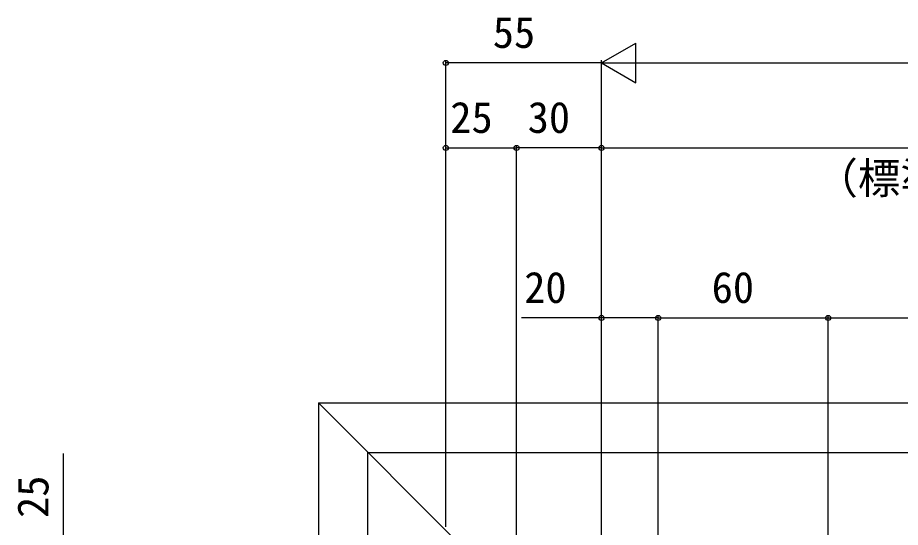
# Model space of a CAD drawing. Units: millimetres, scale not verified. Extents: x -875 to 875, y -1307 to 1299.
# Drawn here: x -401.2 to -89.5, y -322.2 to -142.3 of the extents above; entities that cross this region are included whole.
import ezdxf
from ezdxf.enums import TextEntityAlignment as Align

# ---------------------------------------------------------------- set-up
doc = ezdxf.new("R2010")
doc.units = ezdxf.units.MM
doc.header["$LTSCALE"] = 4
for name, color, linetype in [('0-4_YKK_12', 2, 'Continuous'), ('0-6_YKK_D', 6, 'Continuous'), ('0-8_YSS_K', 3, 'Continuous')]:
    doc.layers.add(name, color=color, linetype=linetype)
doc.styles.add('ＭＳ ゴシック', font='')
doc.styles.get('ＭＳ ゴシック').set_extended_font_data('MS Gothic')

msp = doc.modelspace()

# ---------------------------------------------------------------- linework, layer by layer
at = {"layer": '0-4_YKK_12'}
for q in [(-295, -1083.25), (205.152, -278.25), (-95, -478.25)]:
    msp.add_line((-295, -278.25), q, dxfattribs=at)
at = {"layer": '0-6_YKK_D'}
for p, q in [((-195, -158.25), (-182.876, -151.25)), ((-182.876, -165.25), (-182.876, -151.25)), ((-250, -321.95), (-250, -157.25)), ((-195, -158.25), (-250, -158.25)), ((-195, -347.25), (-195, -157.25)), ((-195, -347.25), (-195, -157.25)), ((-195, -158.25), (-182.876, -165.25)), ((-195, -158.25), (-170.751, -158.25)), ((-181, -158.25), (826.228, -158.25)), ((-250, -321.95), (-250, -187.25)), ((-250, -188.25), (-225, -188.25)), ((-225, -355.25), (-225, -187.25)), ((-225, -355.25), (-225, -187.25)), ((-195, -188.25), (-225, -188.25)), ((-195, -347.25), (-195, -187.25)), ((-195, -347.25), (-195, -187.25)), ((-195, -188.25), (65, -188.25)), ((-195, -347.25), (-195, -247.25)), ((-175, -350.25), (-175, -247.25)), ((-175, -350.25), (-175, -247.25)), ((-175, -248.25), (-115, -248.25)), ((-115, -350.25), (-115, -247.25)), ((-115, -350.25), (-115, -247.25))]:
    msp.add_line(p, q, dxfattribs=at)
for points in [[(-175, -248.25), (-195, -248.25), (-223.212, -248.25)], [(-115, -248.25), (-70, -248.25), (12.159, -248.25)], [(-385, -348.25), (-385, -323.25), (-385, -296.148)]]:
    msp.add_lwpolyline(points, dxfattribs=at)
for centre in [(-250, -158.25), (-250, -188.25), (-225, -188.25), (-225, -188.25), (-195, -188.25), (-195, -188.25), (-195, -248.25), (-175, -248.25), (-175, -248.25), (-115, -248.25), (-115, -248.25)]:
    msp.add_circle(centre, 0.875, dxfattribs=at)
at = {"layer": '0-8_YSS_K'}
for p, q in [((-277.5, -1098.25), (-277.5, -295.75)), ((-277.5, -295.75), (826.228, -295.75))]:
    msp.add_line(p, q, dxfattribs=at)

# ---------------------------------------------------------------- texts
at = {"layer": '0-6_YKK_D', "style": 'ＭＳ ゴシック'}
for s, p in [('55', (-233.409, -156.25)), ('25', (-248.409, -186.25)), ('30', (-221.08, -186.25)), ('（標準：260）', (-119.503, -207.722)), ('20', (-222.32, -246.25)), ('60', (-156.122, -246.25))]:
    msp.add_text(s, height=11, dxfattribs=at).set_placement(p, align=Align.BOTTOM_LEFT)
msp.add_text('25', height=11, rotation=90, dxfattribs=at).set_placement((-387, -318.858), align=Align.BOTTOM_LEFT)

doc.saveas('drawing.dxf')
